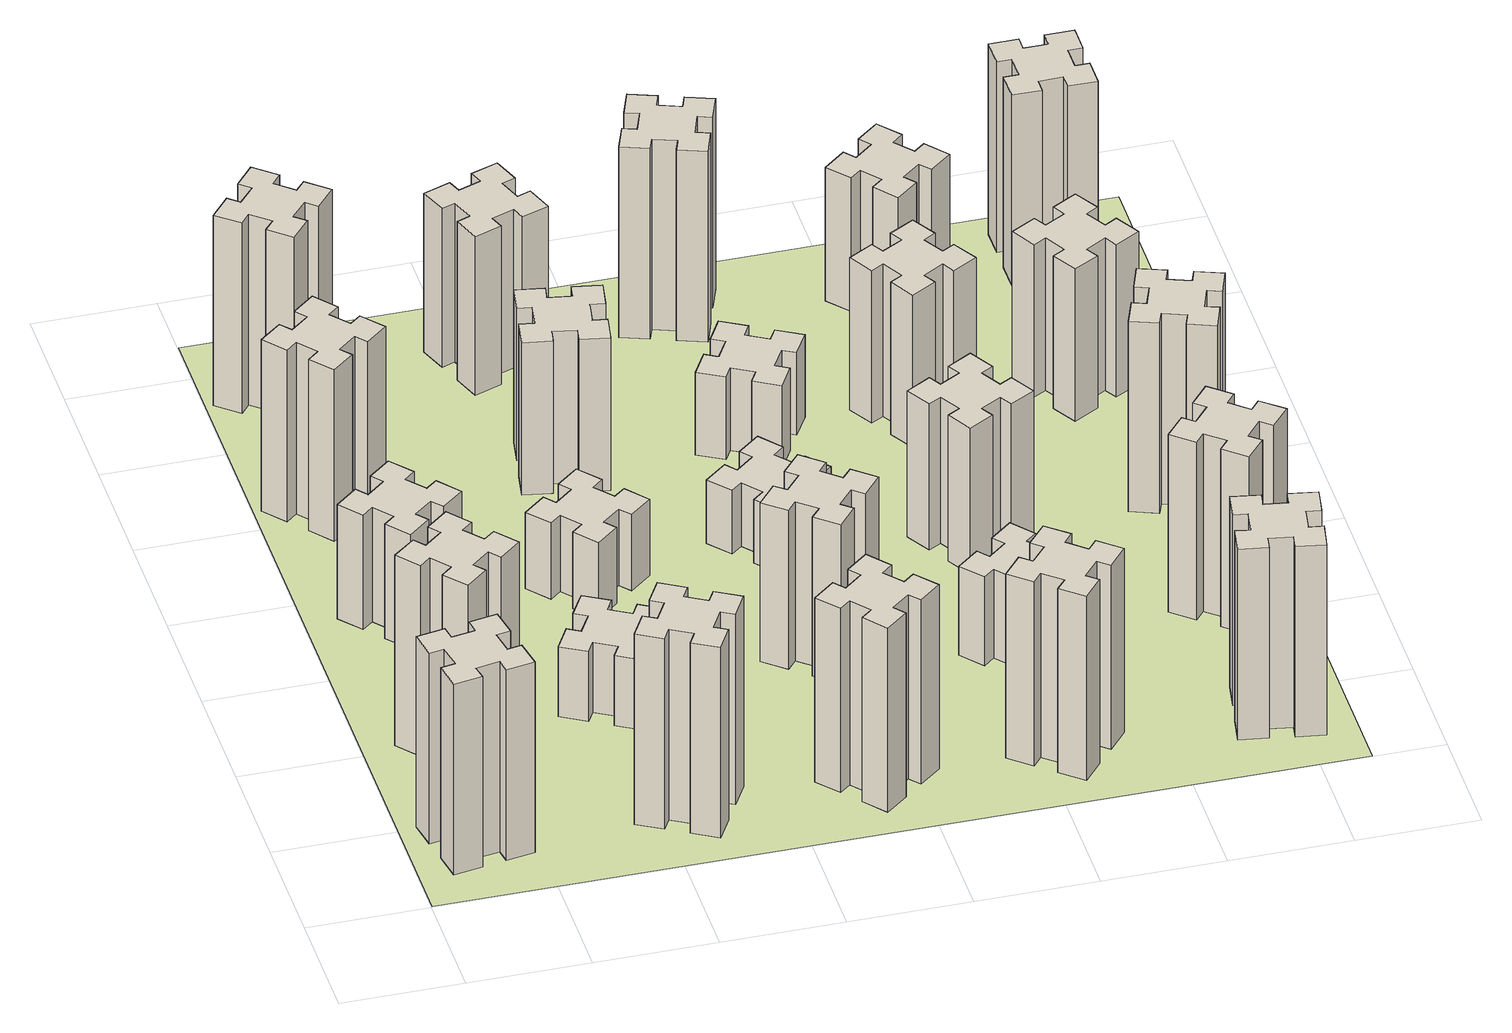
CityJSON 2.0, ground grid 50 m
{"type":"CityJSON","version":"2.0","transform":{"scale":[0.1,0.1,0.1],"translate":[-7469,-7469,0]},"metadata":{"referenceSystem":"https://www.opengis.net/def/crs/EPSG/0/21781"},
"CityObjects":{
"building1":{"type":"Building","attributes":{"class":"1000","function":"1000","usage":"1000","yearOfConstruction":2016,"roofType":"1000","measuredHeight":90,"storeysAboveGround":30,"storeysBelowGround":0},"geometry":[{"type":"Solid","lod":"1","boundaries":[[[[0,1,2,3,4,5,6,7,8,9,10,11,12,13,14,15,16,17,18,19]],[[17,16,20,21]],[[16,15,22,20]],[[15,14,23,22]],[[14,13,24,23]],[[13,12,25,24]],[[12,11,26,25]],[[11,10,27,26]],[[10,9,28,27]],[[9,8,29,28]],[[8,7,30,29]],[[7,6,31,30]],[[6,5,32,31]],[[5,4,33,32]],[[4,3,34,33]],[[3,2,35,34]],[[2,1,36,35]],[[1,0,37,36]],[[0,19,38,37]],[[19,18,39,38]],[[18,17,21,39]],[[24,25,26,27,28,29,30,31,32,33,34,35,36,37,38,39,21,20,22,23]]]]}]},
"building2":{"type":"Building","attributes":{"class":"1000","function":"1000","usage":"1000","yearOfConstruction":2016,"roofType":"1000","measuredHeight":90,"storeysAboveGround":30,"storeysBelowGround":0},"geometry":[{"type":"Solid","lod":"1","boundaries":[[[[40,41,42,43,44,45,46,47,48,49,50,51,52,53,54,55,56,57,58,59]],[[57,56,60,61]],[[56,55,62,60]],[[55,54,63,62]],[[54,53,64,63]],[[53,52,65,64]],[[52,51,66,65]],[[51,50,67,66]],[[50,49,68,67]],[[49,48,69,68]],[[48,47,70,69]],[[47,46,71,70]],[[46,45,72,71]],[[45,44,73,72]],[[44,43,74,73]],[[43,42,75,74]],[[42,41,76,75]],[[41,40,77,76]],[[40,59,78,77]],[[59,58,79,78]],[[58,57,61,79]],[[64,65,66,67,68,69,70,71,72,73,74,75,76,77,78,79,61,60,62,63]]]]}]},
"building3":{"type":"Building","attributes":{"class":"1000","function":"1000","usage":"1000","yearOfConstruction":2016,"roofType":"1000","measuredHeight":54,"storeysAboveGround":30,"storeysBelowGround":0},"geometry":[{"type":"Solid","lod":"1","boundaries":[[[[80,81,82,83,84,85,86,87,88,89,90,91,92,93,94,95,96,97,98,99]],[[97,96,100,101]],[[96,95,102,100]],[[95,94,103,102]],[[94,93,104,103]],[[93,92,105,104]],[[92,91,106,105]],[[91,90,107,106]],[[90,89,108,107]],[[89,88,109,108]],[[88,87,110,109]],[[87,86,111,110]],[[86,85,112,111]],[[85,84,113,112]],[[84,83,114,113]],[[83,82,115,114]],[[82,81,116,115]],[[81,80,117,116]],[[80,99,118,117]],[[99,98,119,118]],[[98,97,101,119]],[[104,105,106,107,108,109,110,111,112,113,114,115,116,117,118,119,101,100,102,103]]]]}]},
"building4":{"type":"Building","attributes":{"class":"1000","function":"1000","usage":"1000","yearOfConstruction":2016,"roofType":"1000","measuredHeight":81,"storeysAboveGround":30,"storeysBelowGround":0},"geometry":[{"type":"Solid","lod":"1","boundaries":[[[[120,121,122,123,124,125,126,127,128,129,130,131,132,133,134,135,136,137,138,139]],[[137,136,140,141]],[[136,135,142,140]],[[135,134,143,142]],[[134,133,144,143]],[[133,132,145,144]],[[132,131,146,145]],[[131,130,147,146]],[[130,129,148,147]],[[129,128,149,148]],[[128,127,150,149]],[[127,126,151,150]],[[126,125,152,151]],[[125,124,153,152]],[[124,123,154,153]],[[123,122,155,154]],[[122,121,156,155]],[[121,120,157,156]],[[120,139,158,157]],[[139,138,159,158]],[[138,137,141,159]],[[144,145,146,147,148,149,150,151,152,153,154,155,156,157,158,159,141,140,142,143]]]]}]},
"building5":{"type":"Building","attributes":{"class":"1000","function":"1000","usage":"1000","yearOfConstruction":2016,"roofType":"1000","measuredHeight":90,"storeysAboveGround":30,"storeysBelowGround":0},"geometry":[{"type":"Solid","lod":"1","boundaries":[[[[160,161,162,163,164,165,166,167,168,169,170,171,172,173,174,175,176,177,178,179]],[[177,176,180,181]],[[176,175,182,180]],[[175,174,183,182]],[[174,173,184,183]],[[173,172,185,184]],[[172,171,186,185]],[[171,170,187,186]],[[170,169,188,187]],[[169,168,189,188]],[[168,167,190,189]],[[167,166,191,190]],[[166,165,192,191]],[[165,164,193,192]],[[164,163,194,193]],[[163,162,195,194]],[[162,161,196,195]],[[161,160,197,196]],[[160,179,198,197]],[[179,178,199,198]],[[178,177,181,199]],[[184,185,186,187,188,189,190,191,192,193,194,195,196,197,198,199,181,180,182,183]]]]}]},
"building6":{"type":"Building","attributes":{"class":"1000","function":"1000","usage":"1000","yearOfConstruction":2016,"roofType":"1000","measuredHeight":90,"storeysAboveGround":30,"storeysBelowGround":0},"geometry":[{"type":"Solid","lod":"1","boundaries":[[[[200,201,202,203,204,205,206,207,208,209,210,211,212,213,214,215,216,217,218,219]],[[217,216,220,221]],[[216,215,222,220]],[[215,214,223,222]],[[214,213,224,223]],[[213,212,225,224]],[[212,211,226,225]],[[211,210,227,226]],[[210,209,228,227]],[[209,208,229,228]],[[208,207,230,229]],[[207,206,231,230]],[[206,205,232,231]],[[205,204,233,232]],[[204,203,234,233]],[[203,202,235,234]],[[202,201,236,235]],[[201,200,237,236]],[[200,219,238,237]],[[219,218,239,238]],[[218,217,221,239]],[[224,225,226,227,228,229,230,231,232,233,234,235,236,237,238,239,221,220,222,223]]]]}]},
"building7":{"type":"Building","attributes":{"class":"1000","function":"1000","usage":"1000","yearOfConstruction":2016,"roofType":"1000","measuredHeight":33,"storeysAboveGround":30,"storeysBelowGround":0},"geometry":[{"type":"Solid","lod":"1","boundaries":[[[[240,241,242,243,244,245,246,247,248,249,250,251,252,253,254,255,256,257,258,259]],[[257,256,260,261]],[[256,255,262,260]],[[255,254,263,262]],[[254,253,264,263]],[[253,252,265,264]],[[252,251,266,265]],[[251,250,267,266]],[[250,249,268,267]],[[249,248,269,268]],[[248,247,270,269]],[[247,246,271,270]],[[246,245,272,271]],[[245,244,273,272]],[[244,243,274,273]],[[243,242,275,274]],[[242,241,276,275]],[[241,240,277,276]],[[240,259,278,277]],[[259,258,279,278]],[[258,257,261,279]],[[264,265,266,267,268,269,270,271,272,273,274,275,276,277,278,279,261,260,262,263]]]]}]},
"building8":{"type":"Building","attributes":{"class":"1000","function":"1000","usage":"1000","yearOfConstruction":2016,"roofType":"1000","measuredHeight":36,"storeysAboveGround":30,"storeysBelowGround":0},"geometry":[{"type":"Solid","lod":"1","boundaries":[[[[280,281,282,283,284,285,286,287,288,289,290,291,292,293,294,295,296,297,298,299]],[[297,296,300,301]],[[296,295,302,300]],[[295,294,303,302]],[[294,293,304,303]],[[293,292,305,304]],[[292,291,306,305]],[[291,290,307,306]],[[290,289,308,307]],[[289,288,309,308]],[[288,287,310,309]],[[287,286,311,310]],[[286,285,312,311]],[[285,284,313,312]],[[284,283,314,313]],[[283,282,315,314]],[[282,281,316,315]],[[281,280,317,316]],[[280,299,318,317]],[[299,298,319,318]],[[298,297,301,319]],[[304,305,306,307,308,309,310,311,312,313,314,315,316,317,318,319,301,300,302,303]]]]}]},
"building9":{"type":"Building","attributes":{"class":"1000","function":"1000","usage":"1000","yearOfConstruction":2016,"roofType":"1000","measuredHeight":87,"storeysAboveGround":30,"storeysBelowGround":0},"geometry":[{"type":"Solid","lod":"1","boundaries":[[[[320,321,322,323,324,325,326,327,328,329,330,331,332,333,334,335,336,337,338,339]],[[337,336,340,341]],[[336,335,342,340]],[[335,334,343,342]],[[334,333,344,343]],[[333,332,345,344]],[[332,331,346,345]],[[331,330,347,346]],[[330,329,348,347]],[[329,328,349,348]],[[328,327,350,349]],[[327,326,351,350]],[[326,325,352,351]],[[325,324,353,352]],[[324,323,354,353]],[[323,322,355,354]],[[322,321,356,355]],[[321,320,357,356]],[[320,339,358,357]],[[339,338,359,358]],[[338,337,341,359]],[[344,345,346,347,348,349,350,351,352,353,354,355,356,357,358,359,341,340,342,343]]]]}]},
"building10":{"type":"Building","attributes":{"class":"1000","function":"1000","usage":"1000","yearOfConstruction":2016,"roofType":"1000","measuredHeight":72,"storeysAboveGround":30,"storeysBelowGround":0},"geometry":[{"type":"Solid","lod":"1","boundaries":[[[[360,361,362,363,364,365,366,367,368,369,370,371,372,373,374,375,376,377,378,379]],[[377,376,380,381]],[[376,375,382,380]],[[375,374,383,382]],[[374,373,384,383]],[[373,372,385,384]],[[372,371,386,385]],[[371,370,387,386]],[[370,369,388,387]],[[369,368,389,388]],[[368,367,390,389]],[[367,366,391,390]],[[366,365,392,391]],[[365,364,393,392]],[[364,363,394,393]],[[363,362,395,394]],[[362,361,396,395]],[[361,360,397,396]],[[360,379,398,397]],[[379,378,399,398]],[[378,377,381,399]],[[384,385,386,387,388,389,390,391,392,393,394,395,396,397,398,399,381,380,382,383]]]]}]},
"building11":{"type":"Building","attributes":{"class":"1000","function":"1000","usage":"1000","yearOfConstruction":2016,"roofType":"1000","measuredHeight":75,"storeysAboveGround":30,"storeysBelowGround":0},"geometry":[{"type":"Solid","lod":"1","boundaries":[[[[400,401,402,403,404,405,406,407,408,409,410,411,412,413,414,415,416,417,418,419]],[[417,416,420,421]],[[416,415,422,420]],[[415,414,423,422]],[[414,413,424,423]],[[413,412,425,424]],[[412,411,426,425]],[[411,410,427,426]],[[410,409,428,427]],[[409,408,429,428]],[[408,407,430,429]],[[407,406,431,430]],[[406,405,432,431]],[[405,404,433,432]],[[404,403,434,433]],[[403,402,435,434]],[[402,401,436,435]],[[401,400,437,436]],[[400,419,438,437]],[[419,418,439,438]],[[418,417,421,439]],[[424,425,426,427,428,429,430,431,432,433,434,435,436,437,438,439,421,420,422,423]]]]}]},
"building12":{"type":"Building","attributes":{"class":"1000","function":"1000","usage":"1000","yearOfConstruction":2016,"roofType":"1000","measuredHeight":75,"storeysAboveGround":30,"storeysBelowGround":0},"geometry":[{"type":"Solid","lod":"1","boundaries":[[[[440,441,442,443,444,445,446,447,448,449,450,451,452,453,454,455,456,457,458,459]],[[457,456,460,461]],[[456,455,462,460]],[[455,454,463,462]],[[454,453,464,463]],[[453,452,465,464]],[[452,451,466,465]],[[451,450,467,466]],[[450,449,468,467]],[[449,448,469,468]],[[448,447,470,469]],[[447,446,471,470]],[[446,445,472,471]],[[445,444,473,472]],[[444,443,474,473]],[[443,442,475,474]],[[442,441,476,475]],[[441,440,477,476]],[[440,459,478,477]],[[459,458,479,478]],[[458,457,461,479]],[[464,465,466,467,468,469,470,471,472,473,474,475,476,477,478,479,461,460,462,463]]]]}]},
"building13":{"type":"Building","attributes":{"class":"1000","function":"1000","usage":"1000","yearOfConstruction":2016,"roofType":"1000","measuredHeight":30,"storeysAboveGround":30,"storeysBelowGround":0},"geometry":[{"type":"Solid","lod":"1","boundaries":[[[[480,481,482,483,484,485,486,487,488,489,490,491,492,493,494,495,496,497,498,499]],[[497,496,500,501]],[[496,495,502,500]],[[495,494,503,502]],[[494,493,504,503]],[[493,492,505,504]],[[492,491,506,505]],[[491,490,507,506]],[[490,489,508,507]],[[489,488,509,508]],[[488,487,510,509]],[[487,486,511,510]],[[486,485,512,511]],[[485,484,513,512]],[[484,483,514,513]],[[483,482,515,514]],[[482,481,516,515]],[[481,480,517,516]],[[480,499,518,517]],[[499,498,519,518]],[[498,497,501,519]],[[504,505,506,507,508,509,510,511,512,513,514,515,516,517,518,519,501,500,502,503]]]]}]},
"building14":{"type":"Building","attributes":{"class":"1000","function":"1000","usage":"1000","yearOfConstruction":2016,"roofType":"1000","measuredHeight":87,"storeysAboveGround":30,"storeysBelowGround":0},"geometry":[{"type":"Solid","lod":"1","boundaries":[[[[520,521,522,523,524,525,526,527,528,529,530,531,532,533,534,535,536,537,538,539]],[[537,536,540,541]],[[536,535,542,540]],[[535,534,543,542]],[[534,533,544,543]],[[533,532,545,544]],[[532,531,546,545]],[[531,530,547,546]],[[530,529,548,547]],[[529,528,549,548]],[[528,527,550,549]],[[527,526,551,550]],[[526,525,552,551]],[[525,524,553,552]],[[524,523,554,553]],[[523,522,555,554]],[[522,521,556,555]],[[521,520,557,556]],[[520,539,558,557]],[[539,538,559,558]],[[538,537,541,559]],[[544,545,546,547,548,549,550,551,552,553,554,555,556,557,558,559,541,540,542,543]]]]}]},
"building15":{"type":"Building","attributes":{"class":"1000","function":"1000","usage":"1000","yearOfConstruction":2016,"roofType":"1000","measuredHeight":39,"storeysAboveGround":30,"storeysBelowGround":0},"geometry":[{"type":"Solid","lod":"1","boundaries":[[[[560,561,562,563,564,565,566,567,568,569,570,571,572,573,574,575,576,577,578,579]],[[577,576,580,581]],[[576,575,582,580]],[[575,574,583,582]],[[574,573,584,583]],[[573,572,585,584]],[[572,571,586,585]],[[571,570,587,586]],[[570,569,588,587]],[[569,568,589,588]],[[568,567,590,589]],[[567,566,591,590]],[[566,565,592,591]],[[565,564,593,592]],[[564,563,594,593]],[[563,562,595,594]],[[562,561,596,595]],[[561,560,597,596]],[[560,579,598,597]],[[579,578,599,598]],[[578,577,581,599]],[[584,585,586,587,588,589,590,591,592,593,594,595,596,597,598,599,581,580,582,583]]]]}]},
"building16":{"type":"Building","attributes":{"class":"1000","function":"1000","usage":"1000","yearOfConstruction":2016,"roofType":"1000","measuredHeight":90,"storeysAboveGround":30,"storeysBelowGround":0},"geometry":[{"type":"Solid","lod":"1","boundaries":[[[[600,601,602,603,604,605,606,607,608,609,610,611,612,613,614,615,616,617,618,619]],[[617,616,620,621]],[[616,615,622,620]],[[615,614,623,622]],[[614,613,624,623]],[[613,612,625,624]],[[612,611,626,625]],[[611,610,627,626]],[[610,609,628,627]],[[609,608,629,628]],[[608,607,630,629]],[[607,606,631,630]],[[606,605,632,631]],[[605,604,633,632]],[[604,603,634,633]],[[603,602,635,634]],[[602,601,636,635]],[[601,600,637,636]],[[600,619,638,637]],[[619,618,639,638]],[[618,617,621,639]],[[624,625,626,627,628,629,630,631,632,633,634,635,636,637,638,639,621,620,622,623]]]]}]},
"building17":{"type":"Building","attributes":{"class":"1000","function":"1000","usage":"1000","yearOfConstruction":2016,"roofType":"1000","measuredHeight":42,"storeysAboveGround":30,"storeysBelowGround":0},"geometry":[{"type":"Solid","lod":"1","boundaries":[[[[640,641,642,643,644,645,646,647,648,649,650,651,652,653,654,655,656,657,658,659]],[[657,656,660,661]],[[656,655,662,660]],[[655,654,663,662]],[[654,653,664,663]],[[653,652,665,664]],[[652,651,666,665]],[[651,650,667,666]],[[650,649,668,667]],[[649,648,669,668]],[[648,647,670,669]],[[647,646,671,670]],[[646,645,672,671]],[[645,644,673,672]],[[644,643,674,673]],[[643,642,675,674]],[[642,641,676,675]],[[641,640,677,676]],[[640,659,678,677]],[[659,658,679,678]],[[658,657,661,679]],[[664,665,666,667,668,669,670,671,672,673,674,675,676,677,678,679,661,660,662,663]]]]}]},
"building18":{"type":"Building","attributes":{"class":"1000","function":"1000","usage":"1000","yearOfConstruction":2016,"roofType":"1000","measuredHeight":69,"storeysAboveGround":30,"storeysBelowGround":0},"geometry":[{"type":"Solid","lod":"1","boundaries":[[[[680,681,682,683,684,685,686,687,688,689,690,691,692,693,694,695,696,697,698,699]],[[697,696,700,701]],[[696,695,702,700]],[[695,694,703,702]],[[694,693,704,703]],[[693,692,705,704]],[[692,691,706,705]],[[691,690,707,706]],[[690,689,708,707]],[[689,688,709,708]],[[688,687,710,709]],[[687,686,711,710]],[[686,685,712,711]],[[685,684,713,712]],[[684,683,714,713]],[[683,682,715,714]],[[682,681,716,715]],[[681,680,717,716]],[[680,699,718,717]],[[699,698,719,718]],[[698,697,701,719]],[[704,705,706,707,708,709,710,711,712,713,714,715,716,717,718,719,701,700,702,703]]]]}]},
"building19":{"type":"Building","attributes":{"class":"1000","function":"1000","usage":"1000","yearOfConstruction":2016,"roofType":"1000","measuredHeight":72,"storeysAboveGround":30,"storeysBelowGround":0},"geometry":[{"type":"Solid","lod":"1","boundaries":[[[[720,721,722,723,724,725,726,727,728,729,730,731,732,733,734,735,736,737,738,739]],[[737,736,740,741]],[[736,735,742,740]],[[735,734,743,742]],[[734,733,744,743]],[[733,732,745,744]],[[732,731,746,745]],[[731,730,747,746]],[[730,729,748,747]],[[729,728,749,748]],[[728,727,750,749]],[[727,726,751,750]],[[726,725,752,751]],[[725,724,753,752]],[[724,723,754,753]],[[723,722,755,754]],[[722,721,756,755]],[[721,720,757,756]],[[720,739,758,757]],[[739,738,759,758]],[[738,737,741,759]],[[744,745,746,747,748,749,750,751,752,753,754,755,756,757,758,759,741,740,742,743]]]]}]},
"building20":{"type":"Building","attributes":{"class":"1000","function":"1000","usage":"1000","yearOfConstruction":2016,"roofType":"1000","measuredHeight":90,"storeysAboveGround":30,"storeysBelowGround":0},"geometry":[{"type":"Solid","lod":"1","boundaries":[[[[760,761,762,763,764,765,766,767,768,769,770,771,772,773,774,775,776,777,778,779]],[[777,776,780,781]],[[776,775,782,780]],[[775,774,783,782]],[[774,773,784,783]],[[773,772,785,784]],[[772,771,786,785]],[[771,770,787,786]],[[770,769,788,787]],[[769,768,789,788]],[[768,767,790,789]],[[767,766,791,790]],[[766,765,792,791]],[[765,764,793,792]],[[764,763,794,793]],[[763,762,795,794]],[[762,761,796,795]],[[761,760,797,796]],[[760,779,798,797]],[[779,778,799,798]],[[778,777,781,799]],[[784,785,786,787,788,789,790,791,792,793,794,795,796,797,798,799,781,780,782,783]]]]}]},
"building21":{"type":"Building","attributes":{"class":"1000","function":"1000","usage":"1000","yearOfConstruction":2016,"roofType":"1000","measuredHeight":63,"storeysAboveGround":30,"storeysBelowGround":0},"geometry":[{"type":"Solid","lod":"1","boundaries":[[[[800,801,802,803,804,805,806,807,808,809,810,811,812,813,814,815,816,817,818,819]],[[817,816,820,821]],[[816,815,822,820]],[[815,814,823,822]],[[814,813,824,823]],[[813,812,825,824]],[[812,811,826,825]],[[811,810,827,826]],[[810,809,828,827]],[[809,808,829,828]],[[808,807,830,829]],[[807,806,831,830]],[[806,805,832,831]],[[805,804,833,832]],[[804,803,834,833]],[[803,802,835,834]],[[802,801,836,835]],[[801,800,837,836]],[[800,819,838,837]],[[819,818,839,838]],[[818,817,821,839]],[[824,825,826,827,828,829,830,831,832,833,834,835,836,837,838,839,821,820,822,823]]]]}]},
"building22":{"type":"Building","attributes":{"class":"1000","function":"1000","usage":"1000","yearOfConstruction":2016,"roofType":"1000","measuredHeight":84,"storeysAboveGround":30,"storeysBelowGround":0},"geometry":[{"type":"Solid","lod":"1","boundaries":[[[[840,841,842,843,844,845,846,847,848,849,850,851,852,853,854,855,856,857,858,859]],[[857,856,860,861]],[[856,855,862,860]],[[855,854,863,862]],[[854,853,864,863]],[[853,852,865,864]],[[852,851,866,865]],[[851,850,867,866]],[[850,849,868,867]],[[849,848,869,868]],[[848,847,870,869]],[[847,846,871,870]],[[846,845,872,871]],[[845,844,873,872]],[[844,843,874,873]],[[843,842,875,874]],[[842,841,876,875]],[[841,840,877,876]],[[840,859,878,877]],[[859,858,879,878]],[[858,857,861,879]],[[864,865,866,867,868,869,870,871,872,873,874,875,876,877,878,879,861,860,862,863]]]]}]},
"building23":{"type":"Building","attributes":{"class":"1000","function":"1000","usage":"1000","yearOfConstruction":2016,"roofType":"1000","measuredHeight":90,"storeysAboveGround":30,"storeysBelowGround":0},"geometry":[{"type":"Solid","lod":"1","boundaries":[[[[880,881,882,883,884,885,886,887,888,889,890,891,892,893,894,895,896,897,898,899]],[[897,896,900,901]],[[896,895,902,900]],[[895,894,903,902]],[[894,893,904,903]],[[893,892,905,904]],[[892,891,906,905]],[[891,890,907,906]],[[890,889,908,907]],[[889,888,909,908]],[[888,887,910,909]],[[887,886,911,910]],[[886,885,912,911]],[[885,884,913,912]],[[884,883,914,913]],[[883,882,915,914]],[[882,881,916,915]],[[881,880,917,916]],[[880,899,918,917]],[[899,898,919,918]],[[898,897,901,919]],[[904,905,906,907,908,909,910,911,912,913,914,915,916,917,918,919,901,900,902,903]]]]}]},
"building24":{"type":"Building","attributes":{"class":"1000","function":"1000","usage":"1000","yearOfConstruction":2016,"roofType":"1000","measuredHeight":72,"storeysAboveGround":30,"storeysBelowGround":0},"geometry":[{"type":"Solid","lod":"1","boundaries":[[[[920,921,922,923,924,925,926,927,928,929,930,931,932,933,934,935,936,937,938,939]],[[937,936,940,941]],[[936,935,942,940]],[[935,934,943,942]],[[934,933,944,943]],[[933,932,945,944]],[[932,931,946,945]],[[931,930,947,946]],[[930,929,948,947]],[[929,928,949,948]],[[928,927,950,949]],[[927,926,951,950]],[[926,925,952,951]],[[925,924,953,952]],[[924,923,954,953]],[[923,922,955,954]],[[922,921,956,955]],[[921,920,957,956]],[[920,939,958,957]],[[939,938,959,958]],[[938,937,941,959]],[[944,945,946,947,948,949,950,951,952,953,954,955,956,957,958,959,941,940,942,943]]]]}]},
"building25":{"type":"Building","attributes":{"class":"1000","function":"1000","usage":"1000","yearOfConstruction":2016,"roofType":"1000","measuredHeight":90,"storeysAboveGround":30,"storeysBelowGround":0},"geometry":[{"type":"Solid","lod":"1","boundaries":[[[[960,961,962,963,964,965,966,967,968,969,970,971,972,973,974,975,976,977,978,979]],[[977,976,980,981]],[[976,975,982,980]],[[975,974,983,982]],[[974,973,984,983]],[[973,972,985,984]],[[972,971,986,985]],[[971,970,987,986]],[[970,969,988,987]],[[969,968,989,988]],[[968,967,990,989]],[[967,966,991,990]],[[966,965,992,991]],[[965,964,993,992]],[[964,963,994,993]],[[963,962,995,994]],[[962,961,996,995]],[[961,960,997,996]],[[960,979,998,997]],[[979,978,999,998]],[[978,977,981,999]],[[984,985,986,987,988,989,990,991,992,993,994,995,996,997,998,999,981,980,982,983]]]]}]},
"landuse1":{"type":"LandUse","attributes":{"name":"plot1","function":"1010"},"geometry":[{"type":"MultiSurface","lod":"1","boundaries":[[[1000,1001,1002,1003]]]}]}
},
"vertices":[
[245,258,0],[344,276,0],[354,217,0],[472,237,0],[451,356,0],[392,345,0],[375,444,0],[434,454,0],[413,572,0],[295,551,0],[305,492,0],[207,475,0],[197,534,0],[78,513,0],[99,395,0],[158,405,0],[176,307,0],[117,297,0],[137,178,0],[256,199,0],[176,307,900],[117,297,900],[158,405,900],[99,395,900],[78,513,900],[197,534,900],[207,475,900],[305,492,900],[295,551,900],[413,572,900],[434,454,900],[375,444,900],[392,345,900],[451,356,900],[472,237,900],[354,217,900],[344,276,900],[245,258,900],[256,199,900],[137,178,900],
[492,1048,0],[427,1124,0],[473,1163,0],[396,1255,0],[304,1178,0],[343,1132,0],[266,1067,0],[228,1113,0],[136,1036,0],[213,944,0],[259,983,0],[323,906,0],[277,868,0],[354,776,0],[446,853,0],[408,899,0],[484,963,0],[523,917,0],[615,994,0],[538,1086,0],[484,963,900],[523,917,900],[408,899,900],[446,853,900],[354,776,900],[277,868,900],[323,906,900],[259,983,900],[213,944,900],[136,1036,900],[228,1113,900],[266,1067,900],[343,1132,900],[304,1178,900],[396,1255,900],[473,1163,900],[427,1124,900],[492,1048,900],[538,1086,900],[615,994,900],
[492,1888,0],[427,1964,0],[473,2003,0],[396,2095,0],[304,2018,0],[343,1972,0],[266,1907,0],[228,1953,0],[136,1876,0],[213,1784,0],[259,1823,0],[323,1746,0],[277,1708,0],[354,1616,0],[446,1693,0],[408,1739,0],[484,1803,0],[523,1757,0],[615,1834,0],[538,1926,0],[484,1803,540],[523,1757,540],[408,1739,540],[446,1693,540],[354,1616,540],[277,1708,540],[323,1746,540],[259,1823,540],[213,1784,540],[136,1876,540],[228,1953,540],[266,1907,540],[343,1972,540],[304,2018,540],[396,2095,540],[473,2003,540],[427,1964,540],[492,1888,540],[538,1926,540],[615,1834,540],
[243,2712,0],[166,2647,0],[128,2693,0],[36,2616,0],[113,2524,0],[159,2563,0],[223,2486,0],[177,2448,0],[254,2356,0],[346,2433,0],[308,2479,0],[384,2543,0],[423,2497,0],[515,2574,0],[438,2666,0],[392,2628,0],[327,2704,0],[373,2743,0],[296,2835,0],[204,2758,0],[327,2704,810],[373,2743,810],[392,2628,810],[438,2666,810],[515,2574,810],[423,2497,810],[384,2543,810],[308,2479,810],[346,2433,810],[254,2356,810],[177,2448,810],[223,2486,810],[159,2563,810],[113,2524,810],[36,2616,810],[128,2693,810],[166,2647,810],[243,2712,810],[204,2758,810],[296,2835,810],
[1214,446,0],[1127,496,0],[1157,548,0],[1053,608,0],[993,504,0],[1045,474,0],[995,387,0],[943,417,0],[883,313,0],[987,253,0],[1017,305,0],[1104,255,0],[1074,203,0],[1178,143,0],[1238,247,0],[1186,277,0],[1236,364,0],[1288,334,0],[1348,438,0],[1244,498,0],[1236,364,900],[1288,334,900],[1186,277,900],[1238,247,900],[1178,143,900],[1074,203,900],[1104,255,900],[1017,305,900],[987,253,900],[883,313,900],[943,417,900],[995,387,900],[1045,474,900],[993,504,900],[1053,608,900],[1157,548,900],[1127,496,900],[1214,446,900],[1244,498,900],[1348,438,900],
[384,3387,0],[308,3452,0],[346,3498,0],[254,3575,0],[177,3483,0],[223,3444,0],[159,3368,0],[113,3406,0],[36,3314,0],[128,3237,0],[166,3283,0],[243,3219,0],[204,3173,0],[296,3096,0],[373,3188,0],[327,3226,0],[392,3303,0],[438,3264,0],[515,3356,0],[423,3433,0],[392,3303,900],[438,3264,900],[327,3226,900],[373,3188,900],[296,3096,900],[204,3173,900],[243,3219,900],[166,3283,900],[128,3237,900],[36,3314,900],[113,3406,900],[159,3368,900],[223,3444,900],[177,3483,900],[254,3575,900],[346,3498,900],[308,3452,900],[384,3387,900],[423,3433,900],[515,3356,900],
[1086,1017,0],[1136,1104,0],[1188,1074,0],[1248,1178,0],[1144,1238,0],[1114,1186,0],[1027,1236,0],[1057,1288,0],[953,1348,0],[893,1244,0],[945,1214,0],[895,1127,0],[843,1157,0],[783,1053,0],[887,993,0],[917,1045,0],[1004,995,0],[974,943,0],[1078,883,0],[1138,987,0],[1004,995,330],[974,943,330],[917,1045,330],[887,993,330],[783,1053,330],[843,1157,330],[895,1127,330],[945,1214,330],[893,1244,330],[953,1348,330],[1057,1288,330],[1027,1236,330],[1114,1186,330],[1144,1238,330],[1248,1178,330],[1188,1074,330],[1136,1104,330],[1086,1017,330],[1138,987,330],[1078,883,330],
[1083,1972,0],[1006,1907,0],[968,1953,0],[876,1876,0],[953,1784,0],[999,1823,0],[1063,1746,0],[1017,1708,0],[1094,1616,0],[1186,1693,0],[1148,1739,0],[1224,1803,0],[1263,1757,0],[1355,1834,0],[1278,1926,0],[1232,1888,0],[1167,1964,0],[1213,2003,0],[1136,2095,0],[1044,2018,0],[1167,1964,360],[1213,2003,360],[1232,1888,360],[1278,1926,360],[1355,1834,360],[1263,1757,360],[1224,1803,360],[1148,1739,360],[1186,1693,360],[1094,1616,360],[1017,1708,360],[1063,1746,360],[999,1823,360],[953,1784,360],[876,1876,360],[968,1953,360],[1006,1907,360],[1083,1972,360],[1044,2018,360],[1136,2095,360],
[1739,343,0],[1803,266,0],[1757,228,0],[1834,136,0],[1926,213,0],[1888,259,0],[1964,323,0],[2003,277,0],[2095,354,0],[2018,446,0],[1972,408,0],[1907,484,0],[1953,523,0],[1876,615,0],[1784,538,0],[1823,492,0],[1746,427,0],[1708,473,0],[1616,396,0],[1693,304,0],[1746,427,870],[1708,473,870],[1823,492,870],[1784,538,870],[1876,615,870],[1953,523,870],[1907,484,870],[1972,408,870],[2018,446,870],[2095,354,870],[2003,277,870],[1964,323,870],[1888,259,870],[1926,213,870],[1834,136,870],[1757,228,870],[1803,266,870],[1739,343,870],[1693,304,870],[1616,396,870],
[1147,2496,0],[1245,2478,0],[1235,2419,0],[1353,2398,0],[1374,2517,0],[1315,2527,0],[1332,2625,0],[1391,2615,0],[1412,2733,0],[1294,2754,0],[1284,2695,0],[1185,2712,0],[1196,2771,0],[1077,2792,0],[1057,2674,0],[1116,2664,0],[1098,2565,0],[1039,2576,0],[1018,2457,0],[1137,2437,0],[1098,2565,720],[1039,2576,720],[1116,2664,720],[1057,2674,720],[1077,2792,720],[1196,2771,720],[1185,2712,720],[1284,2695,720],[1294,2754,720],[1412,2733,720],[1391,2615,720],[1332,2625,720],[1315,2527,720],[1374,2517,720],[1353,2398,720],[1235,2419,720],[1245,2478,720],[1147,2496,720],[1137,2437,720],[1018,2457,720],
[1125,3456,0],[1031,3422,0],[1010,3478,0],[897,3437,0],[939,3324,0],[995,3345,0],[1029,3251,0],[973,3230,0],[1014,3117,0],[1127,3159,0],[1106,3215,0],[1200,3249,0],[1220,3193,0],[1333,3234,0],[1292,3347,0],[1236,3326,0],[1202,3420,0],[1258,3440,0],[1217,3553,0],[1104,3512,0],[1202,3420,750],[1258,3440,750],[1236,3326,750],[1292,3347,750],[1333,3234,750],[1220,3193,750],[1200,3249,750],[1106,3215,750],[1127,3159,750],[1014,3117,750],[973,3230,750],[1029,3251,750],[995,3345,750],[939,3324,750],[897,3437,750],[1010,3478,750],[1031,3422,750],[1125,3456,750],[1104,3512,750],[1217,3553,750],
[1803,1324,0],[1739,1248,0],[1693,1286,0],[1616,1194,0],[1708,1117,0],[1746,1163,0],[1823,1099,0],[1784,1053,0],[1876,976,0],[1953,1068,0],[1907,1106,0],[1972,1183,0],[2018,1144,0],[2095,1236,0],[2003,1313,0],[1964,1267,0],[1888,1332,0],[1926,1378,0],[1834,1455,0],[1757,1363,0],[1888,1332,750],[1926,1378,750],[1964,1267,750],[2003,1313,750],[2095,1236,750],[2018,1144,750],[1972,1183,750],[1907,1106,750],[1953,1068,750],[1876,976,750],[1784,1053,750],[1823,1099,750],[1746,1163,750],[1708,1117,750],[1616,1194,750],[1693,1286,750],[1739,1248,750],[1803,1324,750],[1757,1363,750],[1834,1455,750],
[1972,1988,0],[1907,2064,0],[1953,2103,0],[1876,2195,0],[1784,2118,0],[1823,2072,0],[1746,2007,0],[1708,2053,0],[1616,1976,0],[1693,1884,0],[1739,1923,0],[1803,1846,0],[1757,1808,0],[1834,1716,0],[1926,1793,0],[1888,1839,0],[1964,1903,0],[2003,1857,0],[2095,1934,0],[2018,2026,0],[1964,1903,300],[2003,1857,300],[1888,1839,300],[1926,1793,300],[1834,1716,300],[1757,1808,300],[1803,1846,300],[1739,1923,300],[1693,1884,300],[1616,1976,300],[1708,2053,300],[1746,2007,300],[1823,2072,300],[1784,2118,300],[1876,2195,300],[1953,2103,300],[1907,2064,300],[1972,1988,300],[2018,2026,300],[2095,1934,300],
[2486,323,0],[2563,259,0],[2524,213,0],[2616,136,0],[2693,228,0],[2647,266,0],[2712,343,0],[2758,304,0],[2835,396,0],[2743,473,0],[2704,427,0],[2628,492,0],[2666,538,0],[2574,615,0],[2497,523,0],[2543,484,0],[2479,408,0],[2433,446,0],[2356,354,0],[2448,277,0],[2479,408,870],[2433,446,870],[2543,484,870],[2497,523,870],[2574,615,870],[2666,538,870],[2628,492,870],[2704,427,870],[2743,473,870],[2835,396,870],[2758,304,870],[2712,343,870],[2647,266,870],[2693,228,870],[2616,136,870],[2524,213,870],[2563,259,870],[2486,323,870],[2448,277,870],[2356,354,870],
[2026,2497,0],[2076,2584,0],[2128,2554,0],[2188,2658,0],[2084,2718,0],[2054,2666,0],[1967,2716,0],[1997,2768,0],[1893,2828,0],[1833,2724,0],[1885,2694,0],[1835,2607,0],[1783,2637,0],[1723,2533,0],[1827,2473,0],[1857,2525,0],[1944,2475,0],[1914,2423,0],[2018,2363,0],[2078,2467,0],[1944,2475,390],[1914,2423,390],[1857,2525,390],[1827,2473,390],[1723,2533,390],[1783,2637,390],[1835,2607,390],[1885,2694,390],[1833,2724,390],[1893,2828,390],[1997,2768,390],[1967,2716,390],[2054,2666,390],[2084,2718,390],[2188,2658,390],[2128,2554,390],[2076,2584,390],[2026,2497,390],[2078,2467,390],[2018,2363,390],
[1769,3520,0],[1735,3426,0],[1679,3447,0],[1637,3334,0],[1750,3293,0],[1771,3349,0],[1865,3315,0],[1844,3259,0],[1957,3217,0],[1998,3330,0],[1942,3351,0],[1976,3445,0],[2032,3424,0],[2073,3537,0],[1960,3578,0],[1940,3522,0],[1846,3556,0],[1867,3612,0],[1754,3653,0],[1713,3540,0],[1846,3556,900],[1867,3612,900],[1940,3522,900],[1960,3578,900],[2073,3537,900],[2032,3424,900],[1976,3445,900],[1942,3351,900],[1998,3330,900],[1957,3217,900],[1844,3259,900],[1865,3315,900],[1771,3349,900],[1750,3293,900],[1637,3334,900],[1679,3447,900],[1735,3426,900],[1769,3520,900],[1713,3540,900],[1754,3653,900],
[2563,1132,0],[2486,1067,0],[2448,1113,0],[2356,1036,0],[2433,944,0],[2479,983,0],[2543,906,0],[2497,868,0],[2574,776,0],[2666,853,0],[2628,899,0],[2704,963,0],[2743,917,0],[2835,994,0],[2758,1086,0],[2712,1048,0],[2647,1124,0],[2693,1163,0],[2616,1255,0],[2524,1178,0],[2647,1124,420],[2693,1163,420],[2712,1048,420],[2758,1086,420],[2835,994,420],[2743,917,420],[2704,963,420],[2628,899,420],[2666,853,420],[2574,776,420],[2497,868,420],[2543,906,420],[2479,983,420],[2433,944,420],[2356,1036,420],[2448,1113,420],[2486,1067,420],[2563,1132,420],[2524,1178,420],[2616,1255,420],
[2475,1744,0],[2525,1657,0],[2473,1627,0],[2533,1523,0],[2637,1583,0],[2607,1635,0],[2694,1685,0],[2724,1633,0],[2828,1693,0],[2768,1797,0],[2716,1767,0],[2666,1854,0],[2718,1884,0],[2658,1988,0],[2554,1928,0],[2584,1876,0],[2497,1826,0],[2467,1878,0],[2363,1818,0],[2423,1714,0],[2497,1826,690],[2467,1878,690],[2584,1876,690],[2554,1928,690],[2658,1988,690],[2718,1884,690],[2666,1854,690],[2716,1767,690],[2768,1797,690],[2828,1693,690],[2724,1633,690],[2694,1685,690],[2607,1635,690],[2637,1583,690],[2533,1523,690],[2473,1627,690],[2525,1657,690],[2475,1744,690],[2423,1714,690],[2363,1818,690],
[2607,2475,0],[2694,2525,0],[2724,2473,0],[2828,2533,0],[2768,2637,0],[2716,2607,0],[2666,2694,0],[2718,2724,0],[2658,2828,0],[2554,2768,0],[2584,2716,0],[2497,2666,0],[2467,2718,0],[2363,2658,0],[2423,2554,0],[2475,2584,0],[2525,2497,0],[2473,2467,0],[2533,2363,0],[2637,2423,0],[2525,2497,720],[2473,2467,720],[2475,2584,720],[2423,2554,720],[2363,2658,720],[2467,2718,720],[2497,2666,720],[2584,2716,720],[2554,2768,720],[2658,2828,720],[2718,2724,720],[2666,2694,720],[2716,2607,720],[2768,2637,720],[2828,2533,720],[2724,2473,720],[2694,2525,720],[2607,2475,720],[2637,2423,720],[2533,2363,720],
[3504,475,0],[3405,492,0],[3416,551,0],[3297,572,0],[3277,454,0],[3336,444,0],[3318,345,0],[3259,356,0],[3238,237,0],[3357,217,0],[3367,276,0],[3465,258,0],[3455,199,0],[3573,178,0],[3594,297,0],[3535,307,0],[3552,405,0],[3611,395,0],[3632,513,0],[3514,534,0],[3552,405,900],[3611,395,900],[3535,307,900],[3594,297,900],[3573,178,900],[3455,199,900],[3465,258,900],[3367,276,900],[3357,217,900],[3238,237,900],[3259,356,900],[3318,345,900],[3336,444,900],[3277,454,900],[3297,572,900],[3416,551,900],[3405,492,900],[3504,475,900],[3514,534,900],[3632,513,900],
[2812,3368,0],[2747,3444,0],[2793,3483,0],[2716,3575,0],[2624,3498,0],[2663,3452,0],[2586,3387,0],[2548,3433,0],[2456,3356,0],[2533,3264,0],[2579,3303,0],[2643,3226,0],[2597,3188,0],[2674,3096,0],[2766,3173,0],[2728,3219,0],[2804,3283,0],[2843,3237,0],[2935,3314,0],[2858,3406,0],[2804,3283,630],[2843,3237,630],[2728,3219,630],[2766,3173,630],[2674,3096,630],[2597,3188,630],[2643,3226,630],[2579,3303,630],[2533,3264,630],[2456,3356,630],[2548,3433,630],[2586,3387,630],[2663,3452,630],[2624,3498,630],[2716,3575,630],[2793,3483,630],[2747,3444,630],[2812,3368,630],[2858,3406,630],[2935,3314,630],
[3487,1006,0],[3552,1083,0],[3598,1044,0],[3675,1136,0],[3583,1213,0],[3544,1167,0],[3468,1232,0],[3506,1278,0],[3414,1355,0],[3337,1263,0],[3383,1224,0],[3319,1148,0],[3273,1186,0],[3196,1094,0],[3288,1017,0],[3326,1063,0],[3403,999,0],[3364,953,0],[3456,876,0],[3533,968,0],[3403,999,840],[3364,953,840],[3326,1063,840],[3288,1017,840],[3196,1094,840],[3273,1186,840],[3319,1148,840],[3383,1224,840],[3337,1263,840],[3414,1355,840],[3506,1278,840],[3468,1232,840],[3544,1167,840],[3583,1213,840],[3675,1136,840],[3598,1044,840],[3552,1083,840],[3487,1006,840],[3533,968,840],[3456,876,840],
[3520,1942,0],[3426,1976,0],[3447,2032,0],[3334,2073,0],[3293,1960,0],[3349,1940,0],[3315,1846,0],[3259,1867,0],[3217,1754,0],[3330,1713,0],[3351,1769,0],[3445,1735,0],[3424,1679,0],[3537,1637,0],[3578,1750,0],[3522,1771,0],[3556,1865,0],[3612,1844,0],[3653,1957,0],[3540,1998,0],[3556,1865,900],[3612,1844,900],[3522,1771,900],[3578,1750,900],[3537,1637,900],[3424,1679,900],[3445,1735,900],[3351,1769,900],[3330,1713,900],[3217,1754,900],[3259,1867,900],[3315,1846,900],[3349,1940,900],[3293,1960,900],[3334,2073,900],[3447,2032,900],[3426,1976,900],[3520,1942,900],[3540,1998,900],[3653,1957,900],
[3247,2475,0],[3334,2525,0],[3364,2473,0],[3468,2533,0],[3408,2637,0],[3356,2607,0],[3306,2694,0],[3358,2724,0],[3298,2828,0],[3194,2768,0],[3224,2716,0],[3137,2666,0],[3107,2718,0],[3003,2658,0],[3063,2554,0],[3115,2584,0],[3165,2497,0],[3113,2467,0],[3173,2363,0],[3277,2423,0],[3165,2497,720],[3113,2467,720],[3115,2584,720],[3063,2554,720],[3003,2658,720],[3107,2718,720],[3137,2666,720],[3224,2716,720],[3194,2768,720],[3298,2828,720],[3358,2724,720],[3306,2694,720],[3356,2607,720],[3408,2637,720],[3468,2533,720],[3364,2473,720],[3334,2525,720],[3247,2475,720],[3277,2423,720],[3173,2363,720],
[3285,3325,0],[3385,3325,0],[3385,3265,0],[3505,3265,0],[3505,3385,0],[3445,3385,0],[3445,3485,0],[3505,3485,0],[3505,3605,0],[3385,3605,0],[3385,3545,0],[3285,3545,0],[3285,3605,0],[3165,3605,0],[3165,3485,0],[3225,3485,0],[3225,3385,0],[3165,3385,0],[3165,3265,0],[3285,3265,0],[3225,3385,900],[3165,3385,900],[3225,3485,900],[3165,3485,900],[3165,3605,900],[3285,3605,900],[3285,3545,900],[3385,3545,900],[3385,3605,900],[3505,3605,900],[3505,3485,900],[3445,3485,900],[3445,3385,900],[3505,3385,900],[3505,3265,900],[3385,3265,900],[3385,3325,900],[3285,3325,900],[3285,3265,900],[3165,3265,900],
[5,3705,0],[3705,3705,0],[3705,5,0],[5,5,0]
]}
